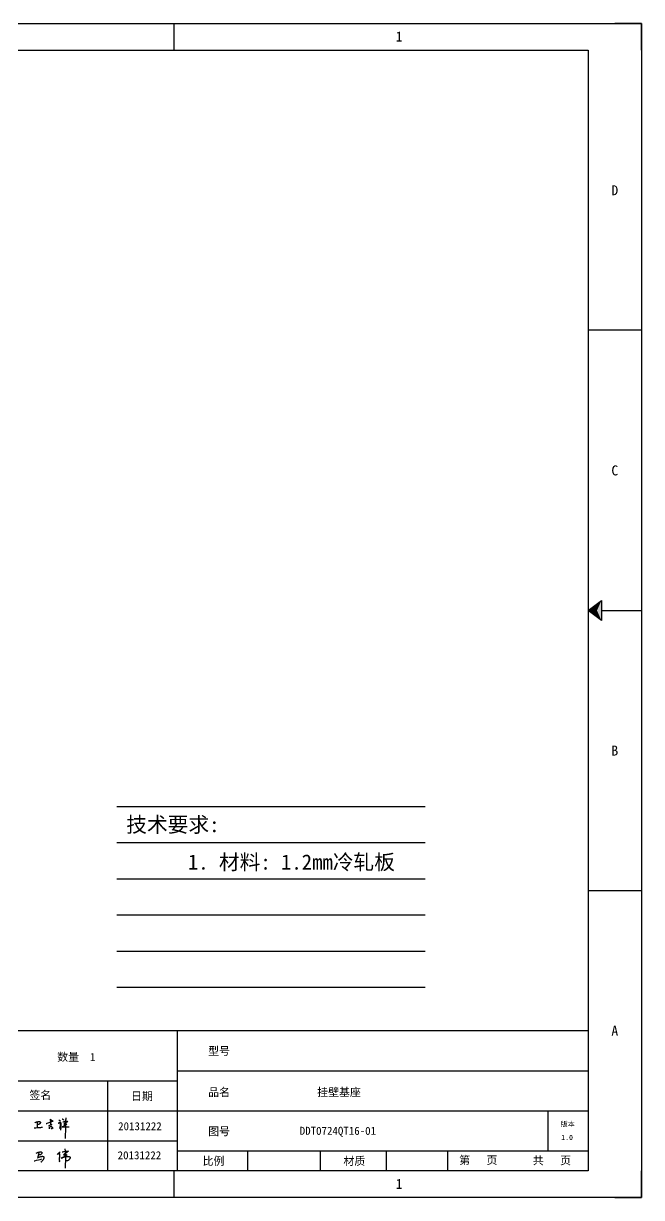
# Model space of a CAD drawing. Header units: millimetres. Extents: x 120943 to 145233, y 4425 to 40233.
# Drawn here: x 128281 to 129213, y 24643 to 26416 of the extents above; entities that cross this region are included whole.
import ezdxf
from ezdxf.enums import TextEntityAlignment as Align

# ---------------------------------------------------------------- set-up
doc = ezdxf.new("R2010")
doc.units = ezdxf.units.MM
doc.linetypes.add('DOT', pattern=[0.25, 0, -0.25])
doc.layers.add('print', color=30, linetype='Continuous')
doc.styles.add('Dartop', font='SIMFANG.TTF')
doc.styles.add('HZ', font='SimSun.ttf')
doc.styles.add('hzHT', font='SIMHEI.TTF')

# ---------------------------------------------------------------- blocks, each defined once
blk = doc.blocks.new('*U4')
at = {"color": 254, "linetype": 'Continuous', "extrusion": (0, 0, -1)}
for points in [[(-33.167, 11), (-33, 11), (-33.25, 11.188)], [(-33.167, 11), (-33.25, 10.812), (-33, 11)], [(-33.167, 11), (-33.25, 11.188), (-33.25, 10.812)]]:
    blk.add_solid(points, dxfattribs=at)
blk = doc.blocks.new('h')
for p, q in [((20773.3, -2331.8), (20775.3, -2338.7)), ((20789.1, -2340.9), (20773.5, -2331.9)), ((20775.3, -2338.7), (20775.6, -2351.2)), ((20845.7, -2343.5), (20848.4, -2353)), ((20768.1, -2360.9), (20773, -2359.1)), ((20769.5, -2366.9), (20769.8, -2370.6)), ((20769.8, -2370.6), (20770.9, -2378)), ((20770.9, -2378), (20771.5, -2370.6)), ((20772.4, -2369.3), (20774.9, -2367.8)), ((20773, -2359.1), (20784.1, -2355.2)), ((20775.6, -2351.2), (20775.5, -2357.3)), ((20782.2, -2369.2), (20780, -2377.1)), ((20780, -2377.1), (20788.3, -2371.3)), ((20780.1, -2366.4), (20780.8, -2366.4)), ((20781.9, -2367.4), (20782.2, -2369.2)), ((20848.9, -2370.3), (20847.9, -2424)), ((20848.4, -2353), (20848.9, -2370.3))]:
    blk.add_line(p, q)
for points in [[(20699.1, -2348.2, -0.029745), (20704.6, -2345.4, -0.046842), (20708.4, -2344.2, -0.00919), (20714.3, -2343, -0.018517), (20717.2, -2342.5, -0.037841), (20720.3, -2342.4, -0.039541), (20723.2, -2342.8, -0.149785), (20726, -2344.3, -0.204935), (20726.9, -2346.6, -0.074872), (20726.5, -2348.3, -0.061615), (20725.6, -2350.3, -0.034204), (20723.8, -2352.6, -0.045776), (20722.3, -2354.1, -0.054985), (20720.4, -2355.3, -0.036348), (20717.3, -2356.5, -0.067752), (20715.7, -2356.8, -0.043553), (20713.2, -2356.7)], [(20755, -2351.9, -0.024077), (20759.9, -2350.1, -0.013147), (20768.7, -2346.5, -0.00522), (20775.4, -2344.1, -0.018517), (20777.3, -2343.4, -0.008274), (20786.3, -2341, -0.039541), (20788.3, -2340.8, -0.079216), (20789.4, -2341, -0.204935)], [(20816.8, -2335, -0.053561), (20819.6, -2336.1, -0.075272), (20821.3, -2337.3, -0.005295), (20822.5, -2338.5, -0.009337), (20823.1, -2339.1, -0.026146), (20823.7, -2339.8, -0.016644), (20824.5, -2340.9)], [(20832.1, -2329.2, -0.053561), (20834.9, -2330.3, -0.075272), (20836.7, -2331.5, -0.005295), (20837.8, -2332.6, -0.009337), (20838.5, -2333.3, -0.026146), (20839, -2334, -0.016644), (20839.8, -2335.1)], [(20836, -2343.7, -0.02797), (20842.1, -2342.6, -0.048868), (20845.6, -2342.2, -0.00919), (20851.1, -2341.4, -0.018517), (20853.9, -2341.1, -0.037841), (20856.7, -2341.2, -0.039541), (20859.4, -2341.6, -0.018282), (20840.6, -2354.7, -0.000937)], [(20847.6, -2340.2, 0.021784), (20849.6, -2335.9, 0.028296), (20850.8, -2332.4, 0.008136), (20851.9, -2328.2, 0.028913), (20852.2, -2327, 0.08193), (20852.1, -2325.9, 0.075058), (20851.7, -2324.7, 0.275043)], [(20696.6, -2372.4, 0.002073), (20710.6, -2371.9, 0.016137), (20719.6, -2371.3, 0.008314), (20736.9, -2369.3)], [(20813.5, -2350.1, 0.007348), (20815.9, -2348.7, 0.008421), (20818, -2347.3, 0.009459), (20819.7, -2346.2, -0.016325), (20820.7, -2345.5, -0.173771), (20821.8, -2345.3, -0.085159), (20823.9, -2346, -0.125883), (20826, -2347.9, -0.160659), (20826.6, -2350.1, -0.010447), (20826.5, -2352.3, -0.008247), (20826.2, -2355.1, -0.002698), (20825.3, -2374, 0.001562), (20823.9, -2383.7, 0.016137)]]:
    blk.add_lwpolyline(points, format="xyb")
for points in [[(20711.3, -2343.5), (20711.3, -2343.5), (20711.5, -2355.8), (20710.7, -2368), (20710.6, -2371.9)], [(20821.5, -2350.6), (20822.4, -2359.2), (20822.2, -2364.9), (20821.7, -2369), (20821.3, -2376.3), (20823.6, -2368.5), (20827.2, -2366.3), (20829.5, -2366.3)], [(20840.6, -2354.7), (20850, -2354.7), (20855, -2354.3), (20845.9, -2361.1), (20840.5, -2364), (20833, -2367.5), (20863.2, -2367.4), (20865.9, -2367.3)]]:
    blk.add_lwpolyline(points)
for centre, radius, start, end in [((20773.7, -2371.2), 2.3, 121.9907, 163.6016), ((20787.5, -2406), 40.3, 100.6183, 108.2482), ((20780.8, -2367.6), 1.15, 9.4675, 90)]:
    blk.add_arc(centre, radius, start, end)

msp = doc.modelspace()

# ---------------------------------------------------------------- linework, layer by layer
at = {"color": 0, "linetype": 'DOT'}
for p, q in [((126653.911, 26415.76), (129173.084, 26415.76)), ((129213.372, 26375.471), (129213.372, 24683.373)), ((129173.084, 24643.085), (126653.911, 24643.085))]:
    msp.add_line(p, q, dxfattribs=at)
at = {"color": 0}
for p, q in [((128508.331, 26375.471), (128508.331, 26415.76)), ((129213.372, 26415.76), (129173.084, 26415.76)), ((129213.372, 26375.471), (129213.372, 26415.76)), ((126734.487, 26375.471), (129132.796, 26375.471)), ((129132.796, 26375.471), (129132.796, 24683.373)), ((129213.372, 25952.447), (129132.796, 25952.447)), ((129152.94, 25529.422), (129213.372, 25529.422)), ((129213.372, 25106.398), (129132.796, 25106.398)), ((129132.796, 24894.886), (127909.046, 24894.886)), ((128513.367, 24683.373), (128513.367, 24894.886)), ((128211.206, 24819.345), (128513.367, 24819.345)), ((128407.611, 24819.345), (128407.611, 24683.373)), ((128513.367, 24834.453), (129132.796, 24834.453)), ((128211.206, 24774.021), (129132.796, 24774.021)), ((129072.363, 24713.589), (129072.363, 24774.021)), ((128211.206, 24728.697), (128513.367, 24728.697)), ((128513.367, 24713.589), (129132.796, 24713.589)), ((128619.674, 24683.373), (128619.674, 24713.589)), ((128729.231, 24683.373), (128729.231, 24713.589)), ((128828.828, 24683.373), (128828.828, 24713.589)), ((128921.283, 24683.373), (128921.283, 24713.589)), ((129132.796, 24683.373), (126734.487, 24683.373)), ((128508.331, 24643.085), (128508.331, 24683.373)), ((129213.372, 24643.085), (129213.372, 24683.373)), ((129173.084, 24643.085), (129213.372, 24643.085))]:
    msp.add_line(p, q, dxfattribs=at)
for p, q in [((128343.244, 24716.544), (128344.111, 24709.302)), ((128340.971, 24704.04), (128338.002, 24702.433)), ((128343.108, 24705.181), (128340.971, 24704.04)), ((128341.094, 24707.584), (128344.869, 24707.584)), ((128346.882, 24707.767), (128343.108, 24705.181)), ((128344.252, 24703.955), (128343.932, 24687.316)), ((128344.111, 24709.302), (128344.252, 24703.955)), ((128344.869, 24707.584), (128346.882, 24707.767))]:
    msp.add_line(p, q)
msp.add_lwpolyline([(129132.796, 25529.422), (129152.94, 25544.53), (129152.94, 25514.314), (129132.796, 25529.422)], close=True, dxfattribs=at)
for points in [[(128300.269, 24710.196, -0.02974503), (128301.996, 24711.061, -0.04684215), (128303.166, 24711.438, -0.00919025), (128304.991, 24711.806, -0.01851715), (128305.906, 24711.939, -0.03784064), (128306.85, 24711.969, -0.03954126), (128307.747, 24711.857, -0.14978519), (128308.623, 24711.379, -0.20493524), (128308.892, 24710.685, -0.07487171), (128308.79, 24710.138, -0.06161465), (128308.492, 24709.532, -0.0342039), (128307.951, 24708.819, -0.04577587), (128307.467, 24708.356, -0.05498501), (128306.882, 24707.989, -0.03634791), (128305.913, 24707.603, -0.06775206), (128305.428, 24707.519, -0.04355337), (128304.665, 24707.559)], [(128339.24, 24712.038, -0.02797026), (128341.681, 24712.489, -0.04886788), (128343.096, 24712.639, -0.00919025), (128345.321, 24712.969, -0.01851715), (128346.432, 24713.071, -0.03784064), (128347.573, 24713.047, -0.03954126), (128348.649, 24712.856, -0.01828189), (128341.094, 24707.584, -0.0009369)], [(128338.002, 24702.433, -0.02974503), (128340.697, 24703.783, -0.04684215), (128342.521, 24704.37, -0.00919025), (128345.368, 24704.945, -0.01851715), (128346.795, 24705.152, -0.03784064), (128348.268, 24705.198, -0.03954126), (128349.667, 24705.024, -0.14978519), (128351.035, 24704.278, -0.20493524), (128351.453, 24703.196, -0.07487171), (128351.294, 24702.342, -0.06161465), (128350.829, 24701.396, -0.0342039), (128349.986, 24700.284, -0.04577587), (128349.231, 24699.563, -0.05498501), (128348.319, 24698.989, -0.03634791), (128346.807, 24698.388, -0.06775206), (128346.05, 24698.257, -0.04355337), (128344.859, 24698.319)]]:
    msp.add_lwpolyline(points, format="xyb")
msp.add_lwpolyline([(128304.077, 24711.631), (128304.077, 24711.631), (128303.499, 24708.091), (128302.549, 24704.762), (128301.927, 24702.719)])
for centre, radius, start, end in [((128227.73, 24819.453), 152.514, 313.366132, 315.296084), ((128295.85, 24704.575), 6.385, 281.076982, 291.212632), ((128155.448, 25274.478), 593.276, 283.91895, 284.971512), ((128311.684, 24685.831), 19.504, 113.202449, 120.017497), ((128307.107, 24696.51), 7.885, 102.47486, 113.202449), ((128318.532, 24644.865), 60.779, 100.36867, 102.47486), ((128305.837, 24701.585), 5.03, 283.816254, 294.030509), ((128310.289, 24689.917), 14.979, 96.125337, 100.36867), ((128306.91, 24699.097), 2.32, 294.836428, 309.901134), ((128275.98, 24727.633), 44.385, 316.919563, 320.58866), ((128309.491, 24697.355), 7.499, 87.457037, 96.125337), ((128309.519, 24697.983), 6.87, 78.399567, 87.457037), ((128301.131, 24706.072), 11.285, 324.094808, 331.378357), ((128310.489, 24702.71), 2.045, 44.324655, 78.399567), ((128309.89, 24701.644), 1.508, 319.573073, 337.48549), ((128305.737, 24704.962), 6.777, 324.910666, 333.348429), ((128309.033, 24703.731), 3.301, 326.76781, 340.871018), ((128311.14, 24703.346), 1.134, 357.998393, 44.324655), ((128310.032, 24703.384), 2.243, 340.871018, 357.998393), ((128317.114, 24734.162), 29.831, 299.265464, 300.9495), ((128384.695, 24484.113), 230.333, 102.46592, 103.2053), ((128816.696, 24626.518), 486.8, 171.410173, 171.768083), ((128334.997, 24708.041), 0.975, 52.375745, 91.291159), ((127477.205, 24735.709), 858.927, 357.565664, 358.057278), ((128334.663, 24708.193), 1.118, 357.196828, 33.705179), ((128309.508, 24709.84), 26.332, 352.912546, 354.802684), ((128319.386, 24708.941), 16.413, 354.802684, 357.196828)]:
    msp.add_arc(centre, radius, start, end)
at = {"layer": 'Defpoints'}
for p, q in [((128421.88, 25233.699), (128886.918, 25233.699)), ((128421.88, 25179.099), (128886.918, 25179.099)), ((128421.88, 25179.099), (128886.918, 25179.099)), ((128421.88, 25124.499), (128886.918, 25124.499)), ((128421.88, 25069.899), (128886.918, 25069.899)), ((128421.88, 25015.299), (128886.918, 25015.299)), ((128421.88, 24960.699), (128886.918, 24960.699))]:
    msp.add_line(p, q, dxfattribs=at)
at = {"layer": 'print'}
msp.add_lwpolyline([(126653.911, 26415.76), (129213.372, 26415.76), (129213.372, 24643.085), (126653.911, 24643.085)], close=True, dxfattribs=at)

# ---------------------------------------------------------------- block references
at = {"color": 0, "linetype": 'Continuous', "xscale": 80.57610619627711, "yscale": 80.57610619687368, "zscale": 80.57610619687446}
msp.add_blockref('*U4', (126473.784, 24643.085), dxfattribs=at)
at = {"color": 0, "xscale": 0.3098964079397265, "yscale": 0.3098964079412326, "zscale": 0.3098964079411201}
msp.add_blockref('h', (121883.386, 25483.62), dxfattribs=at)

# ---------------------------------------------------------------- texts
at = {"color": 0}
for s, height, style, p in [('1', 15.108, 'Dartop', (128847.594, 26396.095)), ('D', 15.108, 'Dartop', (129173.084, 26163.959)), ('C', 15.108, 'Dartop', (129173.084, 25740.935)), ('B', 15.108, 'Dartop', (129173.084, 25317.91)), ('A', 15.108, 'Dartop', (129173.084, 24894.886)), ('型号', 12.0864, 'hzHT', (128576.074, 24864.142)), ('数量  1', 12.0864, 'hzHT', (128360.662, 24855.266)), ('签名', 12.0864, 'hzHT', (128306.369, 24797.667)), ('日期', 12.0864, 'hzHT', (128459.731, 24796.18)), ('品名', 12.0864, 'hzHT', (128576.074, 24802.095)), ('挂壁基座', 12.0864, 'hzHT', (128756.997, 24802.095)), ('20131222', 12.0864, 'hzHT', (128456.629, 24750.741)), ('图号', 12.0864, 'hzHT', (128576.074, 24743.018)), ('DDT0724QT16-01', 12.08642, 'hzHT', (128755.307, 24743.807)), ('版本', 7.554, 'hzHT', (129101.997, 24753.967)), ('1.0', 7.554, 'Dartop', (129101.089, 24733.779)), ('20131222', 12.0864, 'hzHT', (128455.909, 24706.885)), ('比例', 12.0864, 'hzHT', (128567.646, 24698.167)), ('材质', 12.0864, 'hzHT', (128780.146, 24698.167)), ('第   页', 12.0864, 'hzHT', (128967.114, 24699.42)), ('共   页', 12.0864, 'hzHT', (129078.138, 24698.98)), ('1', 15.108, 'Dartop', (128847.594, 24663.708))]:
    msp.add_text(s, height=height, dxfattribs=dict(at, style=style)).set_placement(p, align=Align.MIDDLE_CENTER)
at = {"style": 'HZ'}
for s, p in [('技术要求:', (128506.335, 25206.143)), ('     1. 材料: 1.2mm冷轧板', (128646.202, 25149.656))]:
    msp.add_text(s, height=22.932, dxfattribs=at).set_placement(p, align=Align.MIDDLE_CENTER)

doc.saveas('drawing.dxf')
